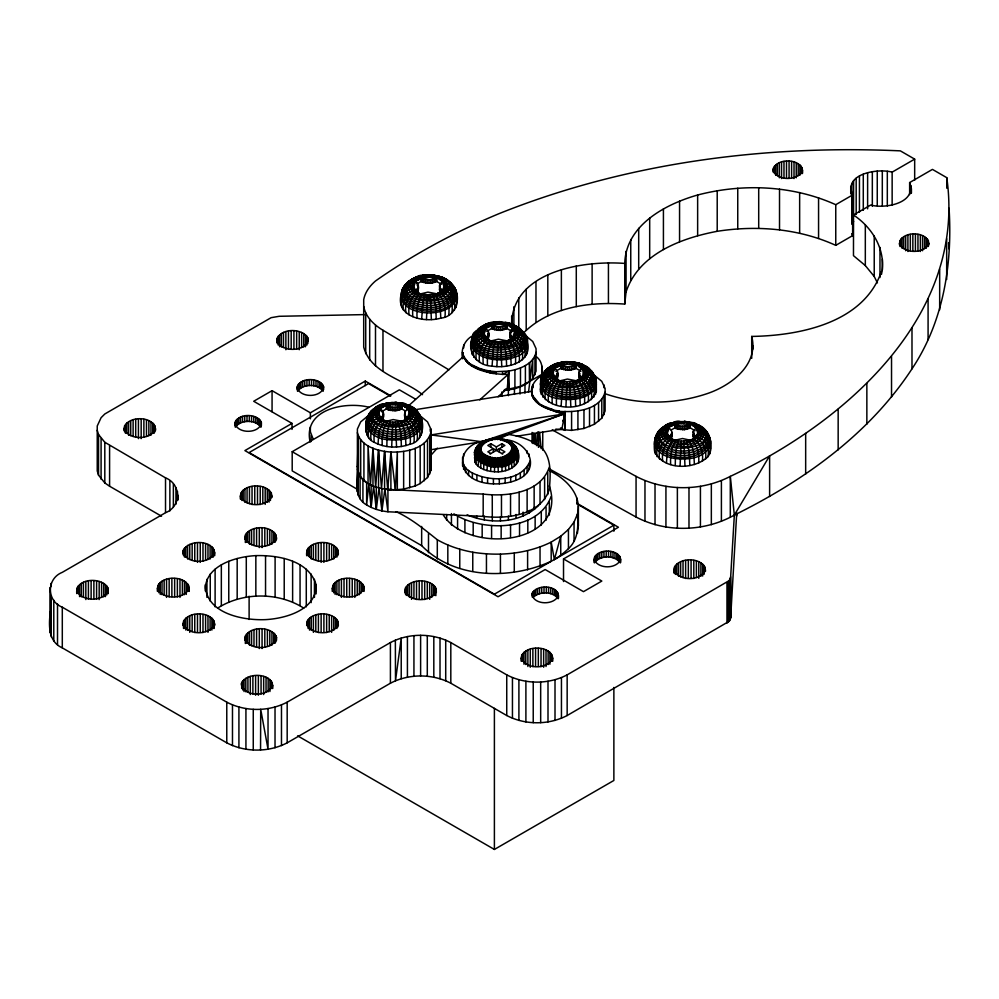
<?xml version="1.0" encoding="UTF-8"?>
<svg xmlns="http://www.w3.org/2000/svg" width="999" height="999" viewBox="0 0 999 999"><rect width="100%" height="100%" fill="white"/><g stroke="black" fill="none" stroke-linecap="round" stroke-linejoin="round"><path stroke-width="1.5" d="M736.7 513.374L730.656 617.632L729.295 621.203L567.157 715.521C548.663 725.187 525.237 725.187 506.743 715.521L450.811 683.229C432.342 673.551 408.878 673.551 390.409 683.229L287.175 742.831C268.694 752.497 245.255 752.497 226.773 742.831L62.3 647.876C47.827 641.458 48.689 624.45 50.437 611.313M97.24 430.282L98.539 434.515L104.808 442.27L165.522 477.859C181.406 484.09 181.418 506.505 165.522 512.737L62.3 572.34C46.441 578.583 46.441 600.961 62.3 607.205L226.773 702.172C245.267 711.837 268.694 711.837 287.175 702.172L390.409 642.569C408.891 632.891 432.342 632.891 450.811 642.569L506.743 674.862C525.237 684.527 548.663 684.527 567.157 674.862L729.295 580.544L730.656 576.972L734.34 515.084L730.294 476.373C844.192 423.027 966.645 316.833 946.765 177.66L932.442 169.393L909.639 182.567L909.639 194.605M76.761 593.581C74.888 577.572 103.372 576.261 108.242 588.973C105.981 602.222 81.443 602.347 76.761 590.571M214.698 555.656C216.446 539.647 187.924 538.386 183.042 551.136C185.315 564.447 209.977 564.572 214.698 552.734M205.257 584.827C205.757 613.436 242.682 620.604 265.547 619.63C285.826 618.506 316.608 609.84 316.134 584.827C308.866 560.289 278.034 555.057 255.844 555.619C235.439 556.718 204.395 565.596 205.257 590.846M234.927 422.714C236.626 434.165 259.69 434.165 261.388 422.714C257.417 412.362 234.59 412.987 234.927 425.611M244.867 637.3C246.89 650.998 274.5 650.998 276.523 637.3C271.803 625.062 245.067 625.611 244.867 640.322M276.81 339.136C278.833 352.759 306.281 352.759 308.304 339.136C303.609 326.96 276.998 327.51 276.81 342.158M297.14 386.8C298.838 398.251 321.915 398.251 323.601 386.8C319.643 376.448 296.803 377.06 297.14 389.697M332.292 591.433C330.444 575.362 359.066 574.05 363.948 586.825C361.675 600.137 337.013 600.262 332.292 588.423M404.745 413.986L405.731 419.592C403.746 416.458 403.971 411.213 407.492 409.203L407.929 409.715C426.448 406.718 427.759 441.171 410.202 444.143C398.688 448.426 385.214 448.139 374.263 442.32C364.31 438.149 366.308 427.385 366.92 418.943C369.031 414.498 374.213 412.412 378.921 412.662L380.731 409.203C384.253 411.213 384.478 416.458 382.492 419.592L383.479 413.986M380.294 409.715L378.271 409.328L386.351 405.469L392.782 404.657L400.562 405.457L401.498 404.445C425.337 411.775 400.274 429.533 386.725 422.727C362.887 415.409 387.949 397.639 401.498 404.445L407.917 408.966L409.303 412.662C416.433 411.875 423.476 417.857 422.065 425.299C417.532 439.198 399.338 441.121 386.85 439.548C375.549 438.898 360.939 428.833 367.757 416.233C369.73 413.761 371.029 410.214 374.488 409.553C376.136 408.441 382.317 410.864 379.795 407.804C367.832 406.356 364.672 423.564 366.158 432.28M417.307 288.661L415.547 290.209L413.736 286.75L415.547 281.755C419.068 283.753 419.28 289.011 417.307 292.145L418.294 285.427M418.294 290.022L417.969 287.824M451.398 284.128L447.04 279.832L441.995 277.21L436.238 278.259L430.257 277.21L422.477 278.009L420.017 276.099C410.664 277.934 402.01 285.177 400.974 295.03C395.879 317.32 424.937 322.952 440.784 318.107C458.429 316.745 463.099 291.471 449.575 282.417C445.129 279.708 436.738 282.792 440.547 288.661L440.547 292.145L439.548 290.022L439.885 287.824M440.547 288.661L442.307 290.209L444.118 286.75L442.307 281.755M441.995 277.21C448.776 279.545 454.183 285.04 456.256 291.833C461.488 321.928 388.998 319.106 403.171 287.712M502.947 440.484C524.225 447.015 501.86 462.874 489.772 456.805C468.506 450.262 490.859 434.415 502.947 440.484L503.883 439.66C528.259 440.035 543.169 470.029 515.809 480.382C498.426 487.075 465.297 485.826 462.574 462.637M484.777 441.233C467.657 441.171 452.06 463.086 472.377 472.952C490.234 482.092 521.466 482.155 530.144 460.814M487.712 335.726L485.951 337.275L484.14 333.816L485.951 328.833C489.485 330.831 489.697 336.089 487.712 339.223L488.698 333.604M522.552 331.119L525.836 336.176L527.285 342.108C530.619 331.643 507.042 321.004 510.951 335.726L510.951 339.223L509.965 335.989M512.999 339.772L512.712 337.275L514.522 332.28L512.712 328.833M511.888 447.864L515.084 448.401L517.894 450.999C515.134 469.63 477.597 469.63 474.837 450.999L477.647 448.401L480.831 447.864M596.341 388.948C592.757 413.124 544.005 413.124 540.422 388.948M579.008 373.464L579.994 379.083C578.021 375.949 578.234 370.691 581.768 368.693L583.116 370.641C590.372 368.868 596.191 375.075 596.341 381.968C595.479 398.126 573.826 400.861 561.113 399.026C530.207 396.728 537.949 364.16 562.924 362.312L564.435 364.41L569.717 364.148L575.699 365.197L581.443 364.148L586.5 366.77L581.443 364.148M670.741 435.277L669.155 436.625L667.344 433.166L669.155 428.171C672.739 430.207 672.926 435.689 670.741 438.761L670.741 435.277L671.94 432.405M695.104 439.523L693.493 437.525L693.493 434.24M693.156 431.843L695.104 436.039L698.363 436.825C706.193 439.872 709.527 448.776 707.966 456.68C694.255 470.129 663.011 470.504 654.57 451.248C653.733 443.743 654.382 435.664 659.815 430.02C661.475 426.623 670.429 430.294 668.219 426.773C659.203 425.212 654.195 436.7 654.57 444.268C659.115 458.166 677.31 460.089 689.797 458.516C700.324 457.654 714.647 449.125 709.452 436.875C707.729 431.406 702.509 426.373 696.353 428.683L695.903 428.171L693.493 430.756L693.156 436.438M696.353 436.113L698.363 436.825L695.903 436.625L697.714 433.166L696.328 427.934L689.909 423.414C676.36 416.608 651.298 434.378 675.149 441.695C688.698 448.501 713.761 430.744 689.909 423.414L688.973 424.425L681.206 423.626L674.762 424.438L666.695 428.296L668.706 428.683M511.663 322.14C514.248 270.517 584.452 260.377 624.75 263.424C625.811 225.262 665.284 204.208 697.639 195.005C743.031 183.179 792.744 185.29 835.763 204.695L852.634 194.942C843.106 173.576 878.171 168.157 892.144 172.14L914.672 159.128L914.672 180.22M260.552 749.962L260.702 709.302L268.032 749.213L268.032 708.553M357.392 432.717C361.151 446.865 378.072 451.136 390.896 452.072L395.379 489.797L403.646 489.085L415.259 485.964L420.179 483.578L427.522 477.522L430.831 470.392L430.831 429.008L427.522 421.878L420.179 415.821M390.896 452.072L390.896 489.735C377.272 489.011 356.318 482.929 357.642 465.996C358.529 478.871 352.347 497.177 366.633 504.92C373.039 508.928 380.469 510.926 387.937 511.763L483.179 516.396C506.693 519.218 540.871 515.484 549.338 489.323C550.724 472.602 552.435 450.999 534.14 442.732C526.248 438.336 517.494 435.776 508.578 434.453L480.781 441.87L430.919 449.725L430.831 432.717C426.011 448.976 405.594 452.447 390.896 452.072L387.712 489.485L394.106 489.735M531.93 392.595C530.407 385.127 536.226 378.746 542.32 375.312M357.392 466.683L358.142 439.135M368.044 415.821L360.701 421.878L357.392 429.008L357.43 491.895L358.166 477.684M395.379 489.797L397.327 452.072L397.327 489.735M310.14 442.095C302.722 408.966 345.254 401.286 368.768 407.192M536.051 352.347C533.204 364.335 519.73 369.155 508.878 371.041L507.267 388.486L498.064 396.753M549.338 466.995C540.871 493.169 506.693 496.903 483.179 494.08L387.712 489.485L384.578 451.423L381.506 488.536L378.534 450.149L375.686 486.963L372.964 448.301L370.417 484.84L368.044 445.916L368.044 483.578M549.512 469.006L636.063 517.032C666.308 532.942 704.657 531.805 734.34 515.084C803.571 480.881 869.18 434.265 911.987 368.831C943.543 321.591 952.609 264.036 949.05 208.242M536.451 445.629L537.524 432.08M881.468 274.413C886.45 250.712 872.876 227.909 853.471 214.985L870.691 205.045C885.176 209.041 916.982 203.084 909.639 182.567M492.107 326.311L492.432 323.888M401.823 292.245L402.422 289.111L405.706 284.041L409.827 281.98L415.547 281.755L413.286 281.905C407.317 297.727 436.85 300.262 444.555 290.322C450.537 274.488 421.004 271.965 413.286 281.905L415.109 282.255M485.514 329.333L483.691 328.971C491.408 319.031 520.941 321.566 514.972 337.387C507.255 347.327 477.722 344.805 483.691 328.971C491.471 327.61 471.403 328.858 472.839 336.176C465.871 350.761 476.473 365.746 492.07 366.133C508.116 368.806 533.541 362.3 527.135 340.472C526.348 334.091 520.616 329.258 514.06 330.769M541.271 379.183C542.469 371.328 543.581 362.162 536.301 356.643M471.378 342.108L473.576 334.777L478.908 329.782M540.422 384.79C540.571 378.284 547.152 373.901 553.196 373.688L555.007 377.135L557.754 373.464M366.158 425.299L366.92 418.943M480.831 449.425C462.337 454.945 489.647 470.404 498.276 466.533C507.542 469.692 527.684 453.334 511.888 449.425M475.112 450.586L477.784 445.517L482.23 444.842M654.57 441.446L655.606 436.875L658.89 432.629M474.837 450.999L474.45 452.772L475.487 448.863L477.784 445.517M528.496 392.257L532.742 359.478L532.742 378.309C525.586 386.513 514.273 389.548 503.808 390.397M532.442 387.949L532.779 384.852L532.779 387.749M523.414 333.079C549.438 306.993 589.472 301.611 624.75 304.083L626.061 291.995L626.061 251.336M357.43 469.58L360.102 476.548L366.633 482.604L366.633 504.92L368.781 483.891L371.128 507.392L373.626 486.138L376.273 509.39L379.046 487.874L381.93 510.864L384.902 489.06L387.712 489.485M390.147 396.029L368.594 383.579L249.113 452.559L494.393 594.18L551.186 561.288C557.604 558.054 563.249 553.583 568.443 548.663C578.196 539.685 578.421 526.535 577.397 514.248C582.38 494.73 565.621 478.334 549.4 470.754M577.397 533.429L578.384 525.374L578.384 506.193M532.28 388.711L532.779 384.852M419.543 437.712C421.116 429.807 417.782 420.904 409.952 417.857L407.917 417.919L401.873 421.416L392.782 422.202L391.67 447.003M495.005 457.617L494.443 471.753C505.894 472.964 522.664 466.383 518.181 451.86C517.981 448.414 514.96 445.492 511.426 446.316M705.519 459.128C706.817 451.236 704.12 442.395 696.84 438.349L696.328 436.888L690.297 440.384L681.206 441.171L680.082 465.971M454.358 310.264C455.994 302.285 452.485 293.294 444.555 290.322L442.732 290.472L436.688 293.956L427.597 294.755L426.473 319.555M524.762 357.33C526.398 349.35 522.902 340.372 514.972 337.387L513.136 337.55L507.092 341.034L498.002 341.82L496.89 366.633M593.818 397.202C595.454 389.223 591.945 380.232 584.015 377.26L582.18 377.41L576.148 380.894L567.057 381.693L565.933 406.493M671.803 436.875L671.803 434.89M422.065 422.477C421.016 413.199 411.8 402.36 401.873 405.469C397.265 407.879 391.483 407.929 386.8 405.706L386.351 408.953L381.518 411.738M447.04 279.832L445.03 278.684L441.121 279.071L441.62 280.869L447.589 280.432C468.331 307.867 389.51 307.867 410.264 280.432L414.797 280.394L415.122 281.506L422.477 278.009L421.615 278.259L421.166 281.506L417.545 283.591M515.809 326.723L518.194 327.884L512.4 324.275L506.643 325.324L500.661 324.288L495.392 324.55L492.02 325.324L491.57 328.571L486.738 331.356M564.435 364.41L561.063 365.197L560.626 368.431L555.794 371.228M707.966 456.68C716.033 445.392 707.404 422.677 692.557 424.3C686.95 425.424 680.794 427.872 675.212 424.675L674.762 427.922L671.141 430.007M516.321 436.276L561.9 429.095L565.172 411.551C579.87 411.925 600.287 408.454 605.107 392.207M881.468 271.403C863.673 322.914 799.937 335.664 751.71 336.426C759.053 364.672 730.881 385.639 707.317 393.581C674.325 404.682 637.437 405.157 604.532 393.519M494.517 439.098L498.201 439.098M531.668 388.499C529.632 405.469 552.022 412.05 565.172 411.551L563.973 413.961L481.718 441.72L430.956 434.915L430.831 429.008L430.831 470.392M430.257 277.21L430.906 274.875L439.747 276.885L434.378 275.374L432.867 277.472M500.661 324.288C504.483 319.068 490.709 323.476 501.323 321.953M569.717 364.148L570.367 361.813L574.275 362.212L578.658 363.261L583.678 366.021M395.442 404.657L396.153 402.372L389.061 403.047M497.727 439.672L498.076 438.536M683.853 423.626L684.415 421.341L689.01 422.165M490.771 440.035C490.671 438.086 495.292 437.462 495.005 439.672M476.473 332.642C477.097 326.623 496.94 317.645 498.002 324.288M545.529 372.502L548.463 367.932M480.881 444.031L482.43 441.82L485.339 442.282M613.873 531.243L613.873 525.199L554.37 559.552L560.751 536.226L568.443 529.482L574.05 522.09L577.397 514.248M409.016 280.994L404.757 285.19L403.633 287.999L405.257 286.376M483.591 443.481L480.219 443.344L476.511 447.627L479.57 443.731L482.43 441.82M155.544 430.344C155.769 414.822 123.826 414.822 124.051 430.344M155.544 428.921C150.637 440.359 128.946 440.359 124.051 428.921M189.086 591.433C191.533 573.751 154.982 573.751 157.43 591.433M189.086 588.423C184.166 599.924 162.362 599.924 157.43 588.423M214.698 625.536C214.91 609.952 182.829 609.952 183.042 625.536M271.878 497.514C272.065 481.381 237.962 482.142 240.384 499.1M214.698 624.125C209.778 635.614 187.962 635.614 183.042 624.125M276.523 539.36C276.735 523.776 244.655 523.776 244.867 539.36M271.878 496.091C266.983 507.529 245.292 507.529 240.384 496.091M276.523 537.949C271.603 549.45 249.787 549.45 244.867 537.949M272.727 688.536C274.588 672.539 246.104 671.228 241.234 683.94C243.494 697.177 268.032 697.302 272.727 685.526M338.349 554.145C338.511 537.986 304.395 538.698 306.693 555.656M368.668 414.722C363.948 440.646 424.275 440.646 419.555 414.722M338.349 625.536C338.549 609.952 306.481 609.952 306.693 625.536M338.349 552.734C333.429 564.223 311.613 564.223 306.693 552.734M338.349 624.125C333.429 635.614 311.613 635.614 306.693 624.125M404.745 416.371L405.07 415.284M405.731 416.108L407.492 417.657L409.303 412.662M409.303 414.198C414.198 414.473 419.205 417.095 421.291 421.69C412.837 441.433 375.387 441.433 366.92 421.69C369.018 417.095 374.026 414.473 378.921 414.198L380.731 417.657L382.492 416.108M473.264 335.439C464.51 339.697 460.639 349.4 462.612 358.778M472.839 336.176C465.209 358.941 500.462 364.023 515.434 356.78C530.619 353.334 530.432 334.19 514.522 333.816M471.378 349.076L472.227 346.291M436.351 592.482C436.588 576.947 404.645 576.947 404.87 592.482M475.949 448.101C473.164 469.08 519.555 469.08 516.783 448.101M474.45 458.004L475.112 455.819M436.351 591.058C431.456 602.484 409.765 602.484 404.87 591.058M527.135 343.281C518.481 363.474 480.182 363.474 471.54 343.281C472.739 337.575 478.608 334.078 484.14 333.816M532.742 378.309L536.051 371.178L536.051 348.639L532.742 341.496L525.399 335.439M531.668 392.207L532.779 395.866L532.08 396.253L531.943 391.296L413.598 409.94M518.181 454.07C511.388 469.917 481.331 469.917 474.55 454.07M556.768 375.599L556.768 379.083C558.741 375.949 558.528 370.691 555.007 368.693L553.658 370.641L548.039 370.904L543.643 373.401C540.272 398.826 596.49 398.826 593.119 373.401M553.196 373.688L553.658 370.641M579.008 375.849L579.994 373.726M579.994 375.599L581.768 377.135L583.116 375.199L583.116 370.641M453.896 513.836C481.131 531.63 537.737 532.255 550.998 496.74M443.394 515.084C467.17 553.833 568.806 546.091 549.338 485.789M558.404 598.538C560.526 584.715 536.113 583.341 531.93 594.193C533.828 605.319 554.457 605.431 558.404 595.529M552.697 661.238C555.144 643.631 518.756 643.631 521.203 661.238M555.819 429.108L571.59 430.382L583.965 428.471L594.442 424.238L601.785 418.181L605.107 411.039L605.107 388.499L601.785 381.356L594.442 375.312M552.697 658.216C547.802 669.655 526.098 669.655 521.203 658.216M620.616 562.612C623.289 547.202 591.47 547.202 594.143 562.612M657.08 433.691L655.344 437.912C658.828 461.426 706.231 461.426 709.715 437.912C707.604 433.466 702.422 431.381 697.714 431.63M620.616 559.615C616.495 569.218 598.264 569.218 594.143 559.615M773.101 171.978C772.652 156.643 805.032 157.392 802.472 173.476M705.456 571.453C705.644 555.319 671.54 556.068 673.963 573.039M802.472 170.442C798.089 181.418 775.212 181.306 773.101 168.956M705.456 570.029C700.561 581.455 678.87 581.455 673.963 570.029M928.82 244.917C929.332 230.17 898.938 230.17 899.462 244.917M928.82 243.394C924.25 254.058 904.02 254.058 899.462 243.394M366.92 421.69L366.346 423.476C374.987 443.643 413.236 443.643 421.878 423.476L421.291 421.69M371.391 411.051L367.195 417.907M657.267 434.24L659.815 430.02M391.933 402.747L396.153 402.372M663.236 428.146L663.898 426.873C675.898 419.905 689.16 419.83 701.161 426.873L694.954 423.564M405.494 411.039L401.873 408.953L395.829 410.726L389.123 410.114L386.351 408.953L386.725 404.445C380.282 401.76 373.326 408.978 369.38 413.661M695.129 430.706L690.297 427.922L684.253 429.695L676.073 428.559L674.762 427.922L675.149 423.414C668.706 420.729 661.738 427.947 657.792 432.629M626.061 291.995C638.548 253.921 681.206 238.137 717.207 231.306C756.967 225.075 798.888 228.546 835.763 245.354L852.634 235.614L852.634 194.942M392.782 422.202L390.159 421.94L388.511 426.91L387.05 435.539L386.85 446.516M492.332 457.342L490.896 463.049L490.671 471.378L494.443 471.753M681.206 441.171L678.583 440.909L676.922 445.879L675.461 454.508L675.262 465.484M427.597 294.755L424.975 294.48L423.027 300.687L421.665 319.068M498.002 341.82L495.392 341.558L493.431 347.752L492.07 366.133M567.057 381.693L564.435 381.418L562.487 387.624L561.113 406.006M404.058 286.513L407.942 281.818L415.859 277.21M441.521 284.29L436.688 281.506L430.644 283.279L422.477 282.143L421.166 281.506L421.628 277.085L420.067 278.659L412.812 278.684L407.08 282.867M511.925 331.356L507.092 328.571L500.287 330.407L493.031 329.283L491.57 328.571L492.045 324.151C487.649 321.116 482.092 326.91 478.346 328.883M580.981 371.228L576.148 368.431L569.343 370.267L562.087 369.143L560.626 368.431L561.088 364.023C574.462 357.305 599.213 374.837 575.674 382.068C562.3 388.786 537.549 371.253 561.088 364.023L561.938 364.935L554.582 368.444L546.353 370.055C533.803 396.828 602.959 396.828 590.409 370.055L585.789 368.743L582.205 369.193L575.674 364.023L578.009 362.999L582.33 364.485M503.284 324.55L505.232 322.352L513.274 324.625M572.327 364.41L574.275 362.212L579.208 363.823M398.064 404.932C399.775 400.237 406.705 404.096 409.228 406.206M500.399 439.947L501.673 439.085L497.914 438.736M686.475 423.901L688.611 421.753M562.824 420.966L564.21 418.419L563.973 413.961L552.809 410.801L552.809 409.64L540.147 404.707L532.779 395.866L532.779 397.664M734.34 515.084L769.617 455.844L769.617 496.515M260.989 421.403L260.989 427.197C255.407 419.418 240.909 419.418 235.327 427.197L235.327 421.403M323.201 391.271C317.62 383.504 303.122 383.504 297.54 391.271L297.54 385.489M406.893 283.117C394.355 309.89 463.499 309.89 450.961 283.117M476.123 331.119C463.861 357.967 529.495 359.99 524.075 333.541M472.377 337.712L474.038 335.065M477.297 330.182C463.524 362.362 548.988 351.411 515.447 325.749L510.114 326.823L506.63 324.151L508.241 323.164L510.164 323.963M478.496 445.054C469.405 466.895 523.326 466.895 514.223 445.054L510.489 444.842M545.167 370.979L541.883 376.049L540.584 380.344L540.422 391.77M543.094 374.937L541.433 377.572L543.643 373.401M655.419 438.673L657.092 436.014M594.555 562.749C600.137 554.982 614.635 554.982 620.217 562.749M430.906 274.875L423.027 275.274L410.814 279.832M495.392 324.55L493.881 322.44L492.707 323.077L495.629 322.777M561.75 362.949L562.924 362.312M487.425 440.197L491.496 438.861L492.332 439.947M671.39 423.851C673.189 421.79 681.368 418.968 681.206 423.626M413.636 279.083C415.859 276.636 423.264 272.727 424.975 277.472M484.04 326.149L486.263 324.275L490.472 325.724L492.045 324.151L492.894 325.075L485.526 328.584L485.202 327.472L480.669 327.51C459.927 354.932 538.748 354.932 517.994 327.51L512.037 327.947L511.538 326.136M553.084 366.021L555.319 364.148M853.596 221.453L851.772 224.163L851.772 183.504M390.159 421.94L387.662 421.416C382.642 428.309 381.78 437.275 382.255 445.554M489.772 456.805L487.425 462.325L487.062 470.616L490.671 471.378M678.583 440.909L676.086 440.372C671.053 447.277 670.192 456.243 670.666 464.523M424.975 294.48L422.477 293.956C417.457 300.861 416.583 309.827 417.07 318.107M495.392 341.558L492.894 341.034C487.862 347.927 487 356.893 487.475 365.172M564.435 381.418L561.938 380.894C556.918 387.787 556.043 396.765 556.518 405.032M413.948 442.32C414.96 434.478 412.962 425.761 406.468 420.729L402.972 420.766L401.498 422.727L405.244 432.442L405.969 445.554M702.372 461.288C703.383 453.446 701.385 444.73 694.879 439.697L691.395 439.735L689.909 441.695L693.668 451.411L694.392 464.523M485.202 327.472L488.548 326.823L483.229 325.749L477.485 329.932M547.964 369.655L543.518 373.451C546.615 367.145 553.059 364.51 559.515 365.597L561.088 364.023C556.131 360.901 550.474 367.17 546.54 369.805M378.996 406.206L381.693 404.595L385.252 406.106L386.725 404.445L387.662 405.457L386.351 405.469M484.24 441.258L485.589 440.459L487.425 441.271M667.419 425.174L669.055 423.738L676.922 421.728L678.583 423.901M401.423 421.153L393.156 419.568L384.091 421.853L378.996 431.118L378.022 444.143M689.847 440.122L682.529 438.511L672.502 440.821L667.419 450.087L666.433 463.111M436.238 293.706L427.972 292.12L419.031 294.268C413.474 300.237 412.088 308.816 412.824 316.695M506.643 340.771L498.376 339.185L489.435 341.346C483.878 347.315 482.492 355.894 483.241 363.761M575.699 380.644L567.42 379.058L558.491 381.206C552.922 387.175 551.548 395.754 552.285 403.621M448.763 314.872C449.812 306.968 447.727 298.164 441.121 293.157L437.787 293.319L436.213 295.142L440.197 305.644L440.784 318.107M519.18 361.95C520.217 354.033 518.131 345.229 511.538 340.222L508.191 340.397L506.63 342.207L510.601 352.722L511.188 365.172M588.224 401.81C589.273 393.906 587.187 385.102 580.581 380.095L577.247 380.257L575.674 382.068L579.657 392.582L580.244 405.032M663.898 426.873L667.22 424.962L673.663 425.075L675.149 423.414L676.086 424.425L674.762 424.438M430.307 455.944L437.312 448.139M435.364 278.009L437.824 276.099L443.618 278.184M505.781 325.075L506.63 324.151L507.092 328.571L507.092 325.1M574.825 364.935L575.674 364.023L576.148 368.431L576.148 364.96M372.527 409.94L376.386 406.93L381.693 404.595M418.094 276.885L420.017 276.099M488.511 323.963L493.881 322.44M550.274 366.77L558.753 362.999M479.42 328.072L474.475 333.591L478.983 331.044L484.602 330.769M476.773 446.815L480.219 443.344M480.969 443.119C463.848 465.759 528.883 465.759 511.763 443.119L509.128 443.481M467.12 514.835C489.835 524.512 520.454 523.713 538.636 505.357M663.286 427.072C641.171 457.867 729.769 452.909 699.138 425.262M557.991 598.663C552.584 591.121 539.572 591.208 533.129 597.414L533.129 591.62M487.425 456.019L484.602 460.202L483.741 464.273L483.741 469.505L487.062 470.616M408.154 406.143L463.236 356.705L462.612 352.347L462.749 358.291M479.745 399.887L508.179 374.375L508.878 389.872L507.267 388.486L504.907 389.51M387.662 421.416L386.8 421.153L386.725 422.727L386.351 421.416L383.329 419.655C375.724 424.288 373.102 433.903 374.263 442.32M676.086 440.372L675.212 440.122L675.149 441.695L674.762 440.384L671.753 438.623C664.148 443.256 661.513 452.872 662.687 461.288M422.477 293.956L421.615 293.706L421.628 295.142L418.144 292.207C410.539 296.828 407.892 306.456 409.078 314.872M492.894 341.034L492.02 340.771L492.045 342.207L488.548 339.273C480.956 343.906 478.309 353.521 479.495 361.95M561.938 380.894L561.063 380.644L561.088 382.068L557.604 379.145C549.999 383.766 547.352 393.394 548.538 401.81M505.307 441.271C508.416 438.961 512.862 443.231 514.298 445.716M406.456 284.128L408.504 282.717M377.51 406.293C356.019 421.578 391.183 434.515 404.033 428.171C420.104 427.934 422.302 402.222 404.895 407.205L404.133 405.332M217.595 608.141C242.882 591.982 278.509 591.982 303.783 608.141M479.045 444.255L483.079 441.67M478.658 444.93L483.004 442.332M660.951 428.908L665.921 425.262M485.339 455.007L482.43 457.917L480.881 461.913L480.806 468.081L483.741 469.505M415.547 290.209L413.286 290.322C405.357 293.294 401.86 302.285 403.496 310.264M485.951 337.275L483.691 337.387C475.774 340.372 472.265 349.35 473.901 357.33M380.731 417.657L378.271 417.857C370.442 420.904 367.108 429.807 368.681 437.712M555.007 377.135L552.747 377.26C544.817 380.232 541.321 389.223 542.944 397.202M669.155 436.625L666.695 436.825C658.865 439.872 655.531 448.776 657.092 456.68M407.492 409.203L409.952 409.328L406.818 408.316L406.468 406.456M581.768 368.693L584.015 368.831L581.081 367.807L580.581 366.009C585.027 364.123 590.347 368.082 591.246 372.502M695.903 428.171L698.363 428.296L695.229 427.285L694.879 425.424L697.839 424.962C714.385 434.765 692.744 449.9 680.644 446.253C666.545 448.089 650.886 430.419 670.104 423.564L673.663 425.075M390.871 395.854L365.284 381.081L310.377 412.787L272.065 390.671L253.696 401.273L292.008 423.389L292.008 429.408M292.008 423.389L244.892 450.586L498.051 596.753L545.167 569.542L583.478 591.658L601.835 581.056L563.523 558.941L563.523 581.53M560.751 555.407L560.751 536.226L551.186 542.107L551.186 561.288C510.464 579.944 454.433 579.258 421.653 545.629L292.195 470.879L292.195 451.698L399.363 389.822L415.447 399.113M541.508 374.575L529.67 381.406L529.532 362.699L529.532 381.531L520.029 386.513L504.582 390.035M490.034 454.046L504.895 445.467L501.873 443.718L496.366 446.903L490.846 443.718L487.824 445.467L502.684 454.046M501.873 453.571L504.895 451.823L499.375 448.651L499.375 452.135M563.523 558.941L618.431 527.247L576.698 503.146M297.627 735.851L494.393 849.45L613.873 780.469L613.873 687.449M462.612 352.347C464.185 366.533 481.118 370.979 492.932 373.439L496.116 371.69L508.878 371.041L508.878 389.872M508.878 371.041L502.547 374.4L492.932 373.439M381.755 420.729L381.406 418.556C373.164 422.077 369.593 431.68 371.128 440.159M670.179 439.697L669.829 437.525C661.588 441.046 658.016 450.649 659.54 459.128M416.72 293.157L416.221 291.109C407.979 294.63 404.383 304.233 405.944 312.712M487.137 340.222L486.638 338.174C478.396 341.695 474.787 351.298 476.348 359.777M556.181 380.095L555.681 378.047C547.44 381.556 543.843 391.171 545.392 399.65M483.591 453.808L480.219 456.393L478.421 460.214L478.346 466.396L480.806 468.081M441.121 279.071L439.71 279.757L436.213 277.085L436.688 281.506L436.688 278.022M580.581 366.009L579.17 366.695L578.284 364.885M410.065 280.806L412.437 279.658M481.218 326.91L490.434 323.164M487.25 324.225C464.523 334.203 491.033 351.086 504.782 345.941C524.512 345.317 524.512 323.064 504.782 322.44M375.487 407.904L377.834 406.768M481.868 442.145L485.064 440.547M481.418 442.632L485.589 440.459M486.163 440.547C453.309 464.635 539.423 464.635 506.555 440.547M671.266 423.751C651.835 431.481 671.353 447.527 684.24 444.318C697.027 445.979 711.226 429.97 693.793 423.751M552.21 429.845L636.063 476.373C664.909 491.446 701.46 491.446 730.294 476.373L730.294 517.032M507.392 442.282L510.851 442.145M694.879 425.424L693.306 426.173L692.557 424.3M435.377 278.659L436.238 278.259L435.377 282.143L435.377 278.659L428.921 279.87L421.166 278.022M498.563 439.073L508.578 434.453L563.973 413.961L430.956 434.915L430.831 432.717M505.631 325.799L506.643 325.324L505.631 329.283L505.631 325.799L498.376 326.91L491.57 325.1M574.675 365.659L575.699 365.197L574.675 369.143L574.675 365.659L567.42 366.783L560.626 364.96M396.029 511.65C411.613 518.693 424.15 529.345 437.3 539.747C448.264 546.041 460.377 549.912 472.764 552.235C499.113 556.431 527.047 553.995 551.186 542.107L554.37 559.552M486.725 372.115L489.797 371.041L496.116 371.69L496.116 373.901M482.23 452.447C477.01 453.721 475.349 459.74 476.423 464.473L478.346 466.396M503.883 439.66L508.116 440.821L508.753 441.87L503.421 439.985M698.176 426.373C697.19 423.389 692.469 421.241 689.909 423.414L688.985 428.559L688.985 425.075M380.994 404.895L388.511 402.759L390.159 404.932M560.264 363.374C534.053 371.428 561.613 390.959 576.498 383.479C604.27 374.051 572.09 355.307 557.554 363.823M484.602 440.821L488.424 439.51L489.772 440.484M485.302 440.909L488.848 439.66M668.156 424.288L676.922 421.728M581.081 367.807L585.639 367.083L589.36 368.743M406.818 408.316C411.925 405.644 416.146 409.815 418.843 413.661L421.029 417.907M695.229 427.285C700.349 424.612 704.557 428.783 707.267 432.629L710.489 441.446M555.781 411.8L558.841 410.914L558.841 412.712L565.172 411.551L565.172 430.382L560.514 427.959M379.383 415.709C370.229 416.77 364.772 426.348 367.008 435.064M481.306 450.974C475.886 451.585 473.851 457.654 475.112 462.4L476.423 464.473M667.807 434.677C658.641 435.739 653.196 445.317 655.419 454.033M434.378 275.374L439.198 276.323M414.198 288.261C405.057 289.323 399.563 298.901 401.823 307.617M484.602 335.327C475.462 336.388 469.967 345.966 472.227 354.682M553.658 375.199C544.505 376.248 539.01 385.839 541.271 394.543M418.656 276.323L423.476 275.374M558.104 363.261L562.487 362.212M487.699 439.785L491.758 439.048M488.586 439.96L490.896 439.473M487.587 440.197L482.03 441.358L486.538 440.734M414.797 280.394L418.144 279.757L416.72 279.071M584.49 365.622C614.198 392.445 528.271 397.24 549.725 367.37L557.604 366.695L556.181 366.009M480.906 370.304L483.753 369.78L489.797 371.041L489.797 372.839L496.116 371.69M379.795 407.804L383.329 407.205L378.796 405.994C349.488 433.928 438.736 433.928 409.428 405.994M668.219 426.773L671.753 426.173L670.179 425.424M487.137 326.136L490.472 325.724M667.344 433.166C661.862 433.429 656.093 436.838 654.77 442.445C663.398 462.612 701.66 462.612 710.289 442.445C708.978 436.838 703.196 433.429 697.714 433.166M413.736 286.75C408.204 287 402.335 290.509 401.123 296.216C408.054 317.045 457.08 316.783 456.256 291.833M451.91 312.712C453.259 304.757 450.437 295.816 443.057 291.82L439.71 292.207L441.121 293.157M522.315 359.777C523.663 351.823 520.841 342.894 513.461 338.898L510.114 339.273L511.538 340.222M591.371 399.65C592.719 391.695 589.897 382.754 582.517 378.758L579.17 379.145L580.581 380.095M422.639 275.487L427.085 275.012L427.597 277.21M493.044 322.565L497.502 322.078M562.087 362.425L566.545 361.938L567.057 364.148M392.782 404.657L392.22 402.372L383.516 404.058L388.511 402.759M392.395 402.772C365.759 403.509 372.465 428.171 395.816 425.349C418.818 425.487 418.818 402.647 395.816 402.772M491.058 439.085L494.817 438.736M677.447 422.077L687.612 422.077M381.755 406.456L385.252 406.106M443.656 283.704L449.275 283.978L453.671 286.463C457.03 311.888 400.824 311.888 404.183 286.463L408.579 283.978L414.198 283.704M408.841 411.151L413.074 411.126L418.319 413.424C421.615 438.299 366.608 438.299 369.905 413.424L375.149 411.126L379.383 411.151M697.252 430.119L701.485 430.094L706.743 432.392C710.027 457.267 655.032 457.267 658.316 432.392L663.573 430.094L667.807 430.119M417.095 440.159C418.394 432.267 415.696 423.426 408.429 419.38L404.895 419.655L406.468 420.729M696.84 438.349L693.306 438.623L694.879 439.697M475.636 368.057L478.196 367.919L483.753 369.78L483.753 371.266L489.797 371.041M549.949 409.727L558.841 410.914M667.344 431.63L660.951 432.717L656.281 436.301C657.904 459.54 711.925 458.816 707.979 433.691M364.585 314.598L279.158 316.296L271.104 317.682L104.808 413.986L101.086 417.707L97.24 425.986L97.24 470.941L98.539 475.174L104.808 482.942L109.59 486.226L161.538 516.221M413.736 285.214L406.231 286.838L402.36 290.347C405.769 313.336 452.085 313.336 455.494 290.347L451.623 286.838L444.118 285.214M484.14 332.28L478.346 333.129L472.764 337.425C476.173 360.402 522.489 360.402 525.899 337.425L520.317 333.129L514.522 332.28M553.196 372.152L547.402 373.002L541.82 377.285C545.217 400.274 591.545 400.274 594.942 377.285L589.373 373.002L583.578 372.152M508.179 374.375L502.547 374.4L502.547 371.69M431.044 275.062L427.085 275.012M680.344 421.715L684.715 421.715M494.58 438.723L498.151 438.723M510.951 335.726L512.712 337.275L514.972 337.387L513.149 336.775M478.196 367.919L471.091 365.434L465.921 359.478L464.697 359.403L463.723 355.994L467.407 362.512L478.196 367.919L478.196 369.23L483.753 369.78M481.306 446.316L476.56 447.452C473.876 467.794 518.856 467.794 516.158 447.452M430.756 275.012L435.214 275.487M501.173 322.078L505.969 323.077L503.034 322.777M570.217 361.938L574.675 362.425M684.415 421.341L693.119 423.027L690.384 422.452M396.004 402.372L404.707 404.058L399.712 402.759M498.002 438.536L501.461 438.873M444.118 286.75L451.623 289.123L456.256 294.593C448.101 315.035 405.519 314.81 401.598 291.833M583.578 373.688C589.61 373.901 596.191 378.284 596.341 384.79M552.809 409.64L547.24 408.566L547.24 407.792L544.692 407.33L536.463 401.935L534.977 399.35L533.741 399.088L532.779 395.866M554.557 369.193L552.747 368.831L555.007 368.693L554.245 367.332M573.838 362.312C597.002 363.836 590.634 387.999 570.217 386.176C556.393 389.61 535.452 372.39 556.306 364.098L559.515 365.597M501.223 438.861L504.695 439.56M500.961 439.048L505.294 440.197M504.145 439.96C491.221 433.504 466.096 450.012 489.298 457.467C500.024 462.999 525.237 450.037 505.944 440.821M443.656 288.261C452.797 289.323 458.291 298.901 456.031 307.617M514.06 335.327C523.201 336.388 528.696 345.966 526.436 354.682M583.116 375.199C592.257 376.248 597.752 385.839 595.491 394.543M669.829 437.525L666.695 436.825L668.706 436.113L671.753 438.623L672.502 440.821M381.406 418.556L378.271 417.857L380.294 417.157L383.329 419.655L384.091 421.853M697.252 434.677C706.418 435.739 711.862 445.317 709.64 454.033M408.841 415.709C417.994 416.77 423.451 426.348 421.216 435.064M511.426 450.974C516.845 451.585 518.881 457.654 517.607 462.4M416.221 291.109L413.286 290.322L415.109 289.698L418.144 292.207L419.031 294.268M486.638 338.174L483.691 337.387L485.514 336.775L488.548 339.273L489.435 341.346M555.681 378.047L552.747 377.26L554.557 376.635L557.604 379.145L558.491 381.206M688.973 424.425L689.847 424.675L690.297 427.922L690.297 424.438M400.562 405.457L401.423 405.706L401.873 408.953L401.873 405.469M511.763 443.119L515.521 446.103L518.281 452.772L517.894 450.999M438.549 276.061L442.869 277.547M511.451 324.388L514.622 326.149M691.683 422.465L696.902 424.288M407.23 404.895L402.41 403.796L401.498 404.445L400.562 409.59L400.562 406.106M504.308 439.51L508.116 440.821M442.744 289.698L444.555 290.322L442.307 290.209L443.057 291.82M582.205 376.635L584.015 377.26L581.768 377.135L582.517 378.758M510.489 452.447C515.721 453.721 517.37 459.74 516.296 464.473M407.929 417.157L409.952 417.857L407.492 417.657L408.429 419.38M441.62 280.869L444.555 281.905L442.744 282.255L438.823 277.947M512.037 327.947L514.972 328.971L513.149 329.333L509.228 325.025M515.447 325.749C520.816 327.897 523.976 332.754 526.286 337.712M578.009 362.999L578.658 363.261M447.589 280.432L453.783 286.513M441.009 277.16C461.85 285.452 440.921 302.672 427.085 299.238C413.374 301.024 398.139 283.828 416.845 277.16L420.067 278.659M512.4 324.275L517.445 326.91M507.142 440.459L511.638 443.269L509.715 442.332M406.531 404.595L411.838 406.93L415.696 409.94M410.389 406.768L412.737 407.904M509.128 453.808L513.673 458.254L514.385 466.396M914.672 159.128L900.349 150.861C764.36 144.705 626.073 162.775 499.263 213.561C455.769 231.643 414.061 253.883 375.499 280.981C369.792 285.889 365.097 292.158 363.698 299.688L363.698 347.053C370.779 373.601 403.858 379.17 422.54 394.68M490.846 453.571L487.837 451.823L493.344 448.638L493.344 452.135M577.484 504.183L613.873 525.199M292.195 451.698L358.279 489.847M363.698 306.393C365.659 317.045 374.026 324.912 382.967 330.244L448.913 369.855M514.223 445.054L517.607 450.586L514.935 445.517M512.712 337.275L513.461 338.898M507.392 455.007L511.313 459.89L511.913 468.081M702.147 427.547L704.108 428.908M587.237 367.744L590.222 369.805M588.811 369.655L593.244 373.451L595.342 377.572L596.341 381.968L596.341 391.77M519.18 328.559L521.178 329.932L522.19 332.642M519.755 329.782L523.401 332.792M445.03 278.684L450.774 282.867M510.302 441.82L513.673 444.255M509.652 441.67L514.06 444.93M519.243 328.072L521.178 329.932M590.409 370.055L593.244 373.451M877.422 282.904L874.225 276.473L865.321 265.572L853.471 255.657L853.596 180.794M566.545 361.938L570.367 361.813M577.247 380.257C583.666 386.064 585.264 395.367 584.477 403.621M508.191 340.397C514.622 346.191 516.221 355.494 515.434 363.761M437.787 293.319C444.218 299.126 445.804 308.429 445.017 316.695M691.395 439.735C697.814 445.542 699.4 454.845 698.626 463.111M402.972 420.766C409.403 426.573 410.989 435.876 410.202 444.143M505.307 456.019L508.491 461.263L508.978 469.505M588.299 367.932L592.544 372.127M512.512 443.344L515.946 446.815M705.244 430.02L707.267 432.629M416.833 411.051L418.843 413.661M502.947 456.805L505.294 462.325L505.656 470.616M708.516 436.9L709.64 438.673M591.595 370.979C612 400.799 547.09 407.43 540.584 383.141M556.768 373.726L557.754 375.849M524.762 336.663L526.436 339.323M487.712 333.866L488.698 335.989M310.14 431.243L313.236 439.248M594.143 374.65L595.342 377.572M454.682 287.712L455.881 290.634L454.22 287.999L454.358 289.598M851.672 233.754L852.634 235.614M572.327 381.418L575.287 393.494L575.649 406.006M503.284 341.558L506.231 353.634L506.593 366.133M432.867 294.48L435.826 306.568L436.188 319.068M686.475 440.909L689.347 452.322L689.797 465.484M500.399 457.342L501.835 463.049L502.06 471.378M398.064 421.94L400.936 433.354L401.373 446.516M709.64 445.641L710.489 448.426M456.031 292.245L456.88 295.03M456.031 299.225L456.88 302.01M475.112 462.4L474.55 451.86M422.065 429.458L421.216 426.673L421.291 418.943M430.082 464.248L430.831 466.683L430.469 449.138M383.154 415.284L383.479 416.371M561.063 365.197L562.087 369.143L562.087 365.659M492.02 325.324L493.031 329.283L493.031 325.799M675.212 424.675L676.073 428.559L676.073 425.075M421.615 278.259L422.477 282.143L422.477 278.659M386.8 405.706L387.662 409.59L387.662 406.106M577.922 522.702L578.384 525.374M569.717 381.693L570.829 406.493M500.661 341.82L501.773 366.633M430.257 294.755L431.368 319.555M683.853 441.171L684.977 465.971M497.727 457.617L498.276 471.753M395.442 422.202L396.553 447.003M384.902 489.06L387.937 511.763L387.937 489.435M430.132 429.17L430.407 431.718M539.597 432.242L541.171 448.738M564.21 418.419L565.172 430.382M948.588 242.782L949.05 248.901M512.237 325.524L511.688 316.071L511.688 322.09M430.082 452.097L430.831 466.683M534.09 433.291L534.615 443.943M538.424 432.13L538.511 447.265M395.354 640.134L395.504 680.719L401.223 638.036L401.223 678.696M946.765 177.66L946.765 188.199M946.677 238.811L946.677 279.47M939.672 269.143L939.672 309.815M928.371 240.447L928.371 246.466M928.083 299.013L928.083 339.672M927.497 239.048L927.497 246.578M926.21 237.774L926.21 248.314M924.562 236.638L924.562 248.676M922.589 235.677L922.589 250.737M920.366 234.94L920.366 251.511M917.956 234.428L917.956 250.999M915.421 234.178L915.421 250.737M912.849 234.178L912.849 250.737M911.987 328.172L911.987 368.831M911.425 188.561L911.425 193.069M910.976 185.514L910.976 193.044M910.326 234.428L910.326 250.999M907.904 234.94L907.904 251.511M905.681 235.677L905.681 250.737M903.72 236.638L903.72 248.676M902.072 237.774L902.072 248.314M900.786 239.048L900.786 246.578M899.899 240.447L899.899 246.466M892.144 172.14L892.144 205.27M891.533 356.406L891.533 397.065M887.312 171.304L887.312 205.944M882.404 259.365L882.404 269.905M882.304 170.929L882.304 205.569M879.982 247.39L879.982 277.51M877.259 171.041L877.259 205.682M874.225 235.814L874.225 276.473M872.327 171.641L872.327 206.281M867.619 172.69L867.619 208.841M866.857 383.491L866.857 424.163M865.321 224.912L865.321 265.572M863.286 174.188L863.286 210.327M859.44 176.061L859.44 212.213M856.18 178.284L856.18 214.435M850.736 186.351L850.736 193.881M838.161 409.228L838.161 449.887M835.763 204.695L835.763 245.354M818.568 197.752L818.568 238.424M805.669 433.404L805.669 474.075M802.022 167.495L802.022 173.526M801.136 166.109L801.136 173.639M799.862 164.823L799.862 175.362M799.65 192.532L799.65 233.192M798.201 163.686L798.201 175.737M796.24 162.737L796.24 177.797M794.018 161.988L794.018 178.559M791.595 161.488L791.595 178.047M789.073 161.226L789.073 177.797M786.5 161.226L786.5 177.797M783.978 161.488L783.978 178.047M781.555 161.988L781.555 178.559M779.52 189.136L779.52 229.795M779.332 162.737L779.332 177.797M777.372 163.686L777.372 175.737M775.711 164.823L775.711 175.362M774.437 166.109L774.437 173.639M773.551 167.495L773.551 172.015M758.703 187.675L758.703 228.334M753.096 345.866L753.096 348.888M751.71 336.426L751.723 358.329M737.749 188.187L737.749 228.846M736.7 513.011L736.7 516.021M730.656 576.972L730.656 617.632M730.506 578.196L730.506 618.856M730.044 579.395L730.044 620.054M729.295 580.544L729.295 621.203M728.259 581.618L728.259 622.277M726.972 582.592L726.972 623.251M721.403 480.681L721.403 521.353M717.207 190.647L717.207 231.306M711.338 484.04L711.338 524.7M704.982 566.87L704.982 571.391M704.033 565.372L704.033 574.413M702.659 563.998L702.659 576.048M700.886 562.774L700.886 576.336M700.424 486.326L700.424 526.997M698.776 561.763L698.776 578.321M697.639 195.005L697.639 235.664M696.39 560.963L696.39 577.534M695.104 436.039L695.104 438.361M694.143 435.077L694.143 438.561M693.806 560.414L693.806 578.496M693.493 430.756L693.493 437.525M691.083 560.139L691.083 578.209M688.985 487.5L688.985 528.159M688.336 560.139L688.336 578.209M687.512 425.599L687.512 429.083M685.926 425.974L685.926 429.458M685.626 560.414L685.626 578.496M684.253 426.211L684.253 429.695M683.029 560.963L683.029 577.534M682.529 426.286L682.529 429.77M680.819 426.211L680.819 429.695M680.644 561.763L680.644 576.823M679.557 201.124L679.557 241.795M679.133 425.974L679.133 429.458M678.533 562.774L678.533 576.336M677.547 425.599L677.547 429.083M677.372 487.5L677.372 528.159M676.773 563.998L676.773 574.537M675.386 565.372L675.386 574.413M674.45 566.87L674.45 572.889M671.403 434.353L671.403 437.849M669.842 436.126L669.842 438.449M665.933 486.326L665.933 526.997M663.423 208.866L663.423 249.538M655.019 484.04L655.019 524.7M649.687 218.019L649.687 258.679M644.967 480.681L644.967 521.353M638.698 228.334L638.698 268.993M636.063 476.373L636.063 517.032M630.756 239.535L630.756 280.195M624.75 263.424L624.75 304.083M620.217 556.955L620.217 561.301M619.417 555.706L619.417 561.488M618.269 554.545L618.269 560.339M616.77 553.521L616.77 559.315M614.997 552.659L614.997 558.453M612.999 551.997L612.999 557.779M610.814 551.535L610.814 557.33M608.541 551.311L608.541 557.092M608.428 262.675L608.428 303.346M606.218 551.311L606.218 557.092M603.983 384.852L603.983 387.749M603.983 395.866L603.983 414.697M603.945 551.535L603.945 557.33M601.785 399.35L601.785 418.181M601.773 551.997L601.773 557.779M599.762 552.659L599.762 558.453M598.576 402.56L598.576 421.391M597.989 553.521L597.989 559.315M596.503 554.545L596.503 560.339M595.716 378.771C592.207 402.41 544.555 402.41 541.046 378.771M595.342 555.706L595.342 561.488M594.555 556.955L594.555 561.301M594.442 405.407L594.442 424.238M592.12 263.524L592.12 304.183M589.522 407.792L589.522 426.623M583.965 409.64L583.965 428.471M580.956 376.548L580.956 378.871M579.345 371.278L579.345 378.047M577.922 410.914L577.922 429.745M576.985 498.164L576.985 504.07M576.286 265.934L576.286 306.606M574.05 522.09L574.05 541.271M573.026 366.208L573.026 369.692M571.59 411.551L571.59 430.382M571.228 366.583L571.228 370.08M569.343 366.783L569.343 370.267M568.443 529.482L568.443 548.663M567.42 366.783L567.42 370.267M567.157 674.862L567.157 715.521M565.546 366.583L565.546 370.08M563.748 366.208L563.748 369.692M561.45 677.622L561.45 718.293M561.376 269.842L561.376 310.514M557.991 592.882L557.991 597.227M557.417 371.278L557.417 378.047M557.205 591.62L557.205 597.414M556.043 590.471L556.043 596.253M555.806 376.548L555.806 378.871M555.007 679.782L555.007 720.441M554.557 589.447L554.557 595.229M552.784 588.586L552.784 594.368M552.21 655.069L552.21 661.088M551.273 653.571L551.273 661.101M550.774 587.912L550.774 593.706M549.9 652.197L549.9 664.248M549.338 502.172L549.338 515.084M548.601 587.462L548.601 593.244M548.126 650.973L548.126 664.535M548.001 681.243L548.001 721.915M547.814 275.137L547.814 315.809M547.752 472.24L547.752 494.555M546.328 587.225L546.328 593.019M546.066 507.367L546.066 520.267M546.016 649.949L546.016 666.52M544.617 477.235L544.617 499.562M544.005 587.225L544.005 593.019M543.631 649.163L543.631 667.232M542.744 432.117L542.744 450.187M542.432 370.467L542.432 376.498M542.32 405.407L542.32 406.044M542.17 366.333L542.17 373.863M541.733 587.462L541.733 593.244M541.283 512.137L541.283 525.049M541.046 648.613L541.046 666.683M540.671 681.992L540.671 722.652M540.034 481.855L540.034 504.17M540.034 546.977L540.034 566.158M539.547 587.912L539.547 593.706M538.598 432.28L538.598 447.34M538.186 402.56L538.186 403.334M538.324 648.339L538.324 666.408M537.549 588.586L537.549 594.368M535.976 281.668L535.976 322.34M535.776 589.447L535.776 595.229M535.576 648.339L535.576 666.408M535.377 433.566L535.377 444.118M535.139 516.371L535.139 529.27M534.94 355.994L534.94 374.825M534.977 399.35L534.977 400.512M534.565 506.805L534.565 509.428M534.29 590.471L534.29 596.253M534.14 485.939L534.14 508.266M533.166 433.079L533.166 443.631M533.229 681.992L533.229 722.652M532.867 648.613L532.867 666.683M532.33 592.882L532.33 597.227M532.055 432.43L532.055 442.969M530.269 649.163L530.269 667.232M529.345 510.402L529.345 513.024M529.12 454.033L529.12 456.655M529.12 464.173L529.12 469.405M527.822 519.917L527.822 532.817M527.884 649.949L527.884 666.52M527.609 550.674L527.609 569.855M527.122 489.385L527.122 511.7M527.097 450.836L527.097 453.446M527.097 467.382L527.097 472.614M526.66 338.898C523.164 362.55 475.499 362.55 472.003 338.898M526.198 289.26L526.198 329.92M525.899 681.243L525.899 721.915M525.774 650.973L525.774 664.535M525.399 365.534L525.399 384.365M524.975 384.128L524.975 393.156M524.138 470.342L524.138 475.574M524 652.197L524 664.248M523.114 512.112L523.114 516.033M522.627 653.571L522.627 661.101M521.69 655.069L521.69 661.088M520.479 367.919L520.479 386.75M520.342 472.952L520.342 478.184M520.029 386.513L520.029 394.043M519.542 522.677L519.542 535.576M519.168 492.07L519.168 514.398M518.906 679.782L518.906 720.441M518.768 297.677L518.768 327.797M516.071 514.46L516.071 518.381M515.809 475.149L515.809 480.382M514.91 369.78L514.91 388.611M514.448 388.374L514.448 394.405M514.273 553.096L514.273 572.277M513.886 306.705L513.886 324.775M512.45 677.622L512.45 718.293M511.9 329.42L511.9 331.743M511.9 336.688L511.9 339.011M510.951 330.369L510.951 332.704M510.689 476.848L510.689 482.08M510.539 493.931L510.539 516.246M510.551 524.562L510.551 537.474M510.289 331.406L510.289 333.741M510.289 334.69L510.289 338.174M509.965 332.505L509.965 337.088M508.391 389.647L508.391 395.679M508.429 516.071L508.429 519.992M506.743 674.862L506.743 715.521M505.144 478.022L505.144 483.254M503.971 326.348L503.971 329.832M502.172 326.723L502.172 330.207M502.035 391.808L502.035 396.316M501.873 443.718L501.873 447.202M501.473 494.892L501.473 517.22M501.148 525.524L501.148 538.424M500.287 326.91L500.287 330.407M500.424 516.883L500.424 520.804M500.424 554.183L500.424 573.364M499.313 478.608L499.313 483.841M498.376 326.91L498.376 330.407M496.491 326.723L496.491 330.207M496.366 446.903L496.366 450.387M494.692 326.348L494.692 329.832M494.393 708.366L494.393 849.45M493.406 478.608L493.406 483.841M492.257 494.942L492.295 520.804M491.583 525.524L491.583 538.424M490.846 443.718L490.846 447.202M488.374 331.406L488.374 338.174M487.587 478.022L487.587 483.254M486.763 336.688L486.763 339.011M486.451 553.896L486.451 573.076M484.29 516.071L484.29 519.992M483.179 494.08L483.179 516.396M482.167 524.562L482.167 537.474M482.03 476.848L482.03 482.08M476.91 475.149L476.91 480.382M476.648 515.771L476.648 518.381M473.189 522.677L473.189 535.576M472.764 552.235L472.764 571.416M472.377 472.952L472.377 478.184M469.143 362.699L469.143 364.011M468.581 470.342L468.581 475.574M465.921 359.478L465.921 360.976M465.621 467.382L465.621 472.614M464.91 519.917L464.91 532.817M463.723 344.98L463.723 347.877M463.611 454.033L463.611 456.655M463.611 464.173L463.611 469.405M462.574 457.405L462.574 466.046M459.765 549.263L459.765 568.443M457.579 516.371L457.579 529.27M451.436 513.573L451.436 525.049M450.811 642.569L450.811 683.229M447.827 545.067L447.827 564.248M446.653 514.535L446.653 520.267M445.716 640.059L445.716 680.719M441.496 289.623L441.496 291.945M440.01 638.036L440.01 678.696M439.885 284.34L439.885 291.109M439.548 285.427L439.548 290.022M437.3 539.747L437.3 558.928M435.876 587.899L435.876 595.629M434.94 586.401L434.94 595.441M433.903 279.183L433.903 282.667M433.816 636.55L433.816 677.222M433.554 585.027L433.554 595.566M432.317 279.558L432.317 283.042M431.793 583.803L431.793 597.365M430.644 279.795L430.644 283.279M429.72 436.376L429.72 474.038M429.682 582.792L429.682 599.35M428.921 279.87L428.921 283.354M428.496 533.478L428.496 552.659M427.522 439.86L427.522 477.522M427.21 279.795L427.21 283.279M427.297 581.992L427.297 598.563M427.297 635.651L427.297 676.311M425.537 279.558L425.537 283.042M424.7 581.443L424.7 599.525M424.3 443.069L424.3 480.744M423.938 279.183L423.938 282.667M421.99 581.168L421.99 599.238M421.653 526.448L421.653 545.629M420.616 635.352L420.616 676.011M420.179 445.916L420.179 483.578M419.23 581.168L419.23 599.238M417.969 287.625L417.969 291.109M417.307 283.304L417.307 285.627M416.521 581.443L416.521 599.525M416.358 289.623L416.358 291.945M415.259 448.301L415.259 485.964M413.936 581.992L413.936 598.563M413.936 635.651L413.936 676.311M411.551 582.792L411.551 599.35M409.69 450.149L409.69 487.824M409.44 583.803L409.44 597.365M407.667 585.027L407.667 595.566M407.417 636.55L407.417 677.222M406.68 417.07L406.68 419.393M406.293 586.401L406.293 595.441M405.344 587.899L405.344 593.918M405.07 411.788L405.07 418.556M403.646 451.423L403.646 489.085M399.101 406.63L399.101 410.114M397.502 407.005L397.502 410.502M395.829 407.242L395.829 410.726M394.106 407.317L394.106 410.801M392.395 407.242L392.395 410.726M390.721 407.005L390.721 410.502M390.409 642.569L390.409 683.229M389.123 406.63L389.123 410.114M384.578 451.423L384.578 489.085M383.154 411.788L383.154 418.556M382.967 330.244L382.967 370.904M381.93 488.536L381.93 510.864M381.543 417.07L381.543 419.393M378.921 412.662L378.921 414.198M378.534 450.149L378.534 487.824M376.273 487.075L376.273 509.39M375.499 325.1L375.499 365.771M372.964 448.301L372.964 485.964M371.128 485.077L371.128 507.392M369.692 319.293L369.692 359.965M365.721 312.999L365.721 353.658M365.284 381.081L365.284 385.602M363.948 586.825L363.948 591.433M363.923 443.069L363.923 480.744M363.474 585.252L363.474 591.271M362.924 479.732L362.924 502.047M362.525 583.753L362.525 591.283M361.139 582.367L361.139 592.907M360.701 439.86L360.701 477.522M360.102 476.548L360.102 498.863M359.365 581.143L359.365 594.692M358.504 436.376L358.504 474.038M358.254 473.126L358.254 495.442M357.642 465.996L357.642 488.324M357.242 580.107L357.242 595.179M354.845 579.308L354.845 597.39M352.235 578.771L352.235 596.84M349.513 578.483L349.513 596.565M346.74 578.483L346.74 596.565M344.018 578.771L344.018 596.84M341.408 579.308L341.408 597.39M339.011 580.107L339.011 595.179M337.862 549.562L337.862 555.581M337.862 620.941L337.862 626.972M336.913 548.051L336.913 557.092M336.888 581.143L336.888 594.692M336.913 619.442L336.913 628.483M335.527 546.678L335.527 557.217M335.527 618.056L335.527 628.596M335.115 582.367L335.115 594.417M333.753 545.442L333.753 559.003M333.728 583.753L333.728 592.782M333.753 616.833L333.753 630.394M332.779 585.252L332.779 591.271M331.631 544.418L331.631 559.477M331.631 615.809L331.631 632.367M329.233 543.618L329.233 560.189M329.233 615.009L329.233 631.568M326.636 543.069L326.636 561.151M326.636 614.46L326.636 632.529M323.901 542.794L323.901 562.375M323.901 614.185L323.901 632.255M323.601 386.8L323.601 389.697M323.201 385.489L323.201 389.822M322.415 384.228L322.415 390.022M321.253 383.067L321.253 388.861M321.129 542.794L321.129 562.375M321.129 614.185L321.129 632.255M319.767 382.043L319.767 387.837M318.406 543.069L318.406 561.151M318.406 614.46L318.406 632.529M317.994 381.181L317.994 386.975M316.134 584.827L316.134 593.868M315.984 380.519L315.984 386.313M315.796 543.618L315.796 560.189M315.796 615.009L315.796 631.568M314.448 579.308L314.448 597.39M313.811 380.057L313.811 385.851M313.399 544.418L313.399 559.477M313.399 615.809L313.399 632.367M311.526 379.832L311.526 385.614M311.276 545.442L311.276 559.003M311.276 616.833L311.276 630.394M311.114 435.314L311.114 441.521M311.139 574.05L311.139 602.659M310.377 412.787L310.377 418.806M310.364 427.122L310.364 431.78M309.503 546.678L309.503 557.217M309.503 618.056L309.503 630.107M309.215 379.832L309.215 385.614M308.117 548.051L308.117 555.581M308.117 619.442L308.117 628.483M307.817 337.575L307.817 343.594M307.168 549.562L307.168 555.581M307.168 620.941L307.168 625.461M306.93 380.057L306.93 385.851M306.88 336.076L306.88 345.117M306.281 569.193L306.281 606.843M305.507 334.702L305.507 346.753M304.757 380.519L304.757 386.313M303.733 333.479L303.733 347.04M302.759 381.181L302.759 386.975M301.623 332.467L301.623 347.527M300.986 382.043L300.986 387.837M300.05 564.91L300.05 605.569M299.488 383.067L299.488 388.861M299.238 331.668L299.238 349.737M298.339 384.228L298.339 390.022M296.653 331.119L296.653 349.2M293.931 330.844L293.931 348.913M292.62 561.301L292.62 601.972M291.184 330.844L291.184 348.913M288.461 331.119L288.461 349.2M287.175 702.172L287.175 742.831M285.876 331.668L285.876 349.737M284.216 558.503L284.216 599.175M283.491 332.467L283.491 347.527M281.381 333.479L281.381 347.04M281.481 704.932L281.481 745.591M279.608 334.702L279.608 346.753M278.234 336.076L278.234 345.117M277.297 337.575L277.297 343.594M276.523 637.3L276.523 640.322M276.036 534.777L276.036 540.796M276.036 635.726L276.036 641.758M275.1 533.266L275.1 542.307M275.1 556.593L275.1 597.252M275.1 634.228L275.1 643.269M275.025 707.08L275.025 747.751M273.714 531.893L273.714 542.432M273.714 632.842L273.714 643.381M272.24 682.367L272.24 688.398M272.065 390.671L272.065 411.75M271.928 530.656L271.928 544.218M271.928 631.618L271.928 645.167M271.403 492.932L271.403 497.452M271.303 680.881L271.303 688.411M270.454 491.446L270.454 500.474M269.93 679.495L269.93 691.545M269.805 529.632L269.805 544.692M269.805 630.594L269.805 645.654M269.081 490.059L269.081 502.11M268.157 678.284L268.157 691.832M267.407 528.833L267.407 545.404M267.407 629.795L267.407 646.353M267.307 488.848L267.307 502.397M266.046 677.26L266.046 692.319M265.547 555.619L265.547 596.278M265.197 487.824L265.197 504.395M264.81 528.284L264.81 546.366M264.81 629.245L264.81 647.315M263.661 676.46L263.661 694.542M262.812 487.025L262.812 503.596M262.075 528.009L262.075 547.589M262.075 628.97L262.075 648.551M261.388 422.714L261.388 425.611M261.064 675.923L261.064 693.993M260.202 420.142L260.202 425.936M260.227 486.488L260.227 504.557M259.303 528.009L259.303 547.589M259.303 628.97L259.303 648.551M259.041 418.993L259.041 424.775M258.354 675.649L258.354 695.217M257.555 417.969L257.555 423.751M257.505 486.213L257.505 504.283M256.581 528.284L256.581 546.366M256.581 629.245L256.581 647.315M255.781 417.107L255.781 422.902M255.844 555.619L255.844 596.278M255.607 675.649L255.607 695.217M254.757 486.213L254.757 504.283M253.983 528.833L253.983 545.404M253.983 629.795L253.983 646.353M253.771 416.433L253.771 422.227M253.259 709.302L253.259 749.962M252.884 675.923L252.884 693.993M252.048 486.488L252.048 504.557M251.598 415.984L251.598 421.765M251.586 529.632L251.586 544.692M251.586 630.594L251.586 645.654M250.299 676.46L250.299 694.542M249.313 415.746L249.313 421.541M249.45 487.025L249.45 503.596M249.463 530.656L249.463 544.218M249.463 631.618L249.463 645.167M249.113 596.216L249.113 619.467M247.914 677.26L247.914 692.319M247.677 531.893L247.677 542.432M247.677 632.842L247.677 643.381M247.003 415.746L247.003 421.541M247.065 487.824L247.065 502.884M246.291 533.266L246.291 542.307M246.291 556.593L246.291 597.252M246.291 634.228L246.291 643.269M245.804 678.284L245.804 691.832M245.929 708.553L245.929 749.213M245.342 534.777L245.342 542.532M245.342 635.726L245.342 643.493M244.955 488.848L244.955 502.397M244.718 415.984L244.718 421.765M244.031 679.495L244.031 691.545M243.194 490.059L243.194 500.611M242.657 680.881L242.657 689.909M242.545 416.433L242.545 422.227M241.808 491.446L241.808 500.474M241.708 682.367L241.708 688.398M240.871 492.932L240.871 498.963M240.534 417.107L240.534 422.902M238.923 707.08L238.923 747.751M238.761 417.969L238.761 423.751M237.275 418.993L237.275 424.775M237.175 558.503L237.175 599.175M236.114 420.142L236.114 425.936M232.48 704.932L232.48 745.591M228.771 561.301L228.771 601.972M226.773 702.172L226.773 742.831M221.341 564.91L221.341 605.569M215.11 569.193L215.11 606.843M214.223 549.562L214.223 555.581M214.223 620.941L214.223 628.471M213.274 548.051L213.274 557.092M213.274 619.442L213.274 628.483M211.888 546.678L211.888 557.217M211.888 618.056L211.888 630.107M210.252 574.05L210.252 601.161M210.102 545.442L210.102 559.003M210.102 616.833L210.102 630.394M207.979 544.418L207.979 559.477M207.979 615.809L207.979 632.367M206.93 579.308L206.93 597.377M205.582 543.618L205.582 560.189M205.582 615.009L205.582 631.568M202.984 543.069L202.984 561.151M202.984 614.46L202.984 632.529M200.25 542.794L200.25 562.375M200.25 614.185L200.25 632.255M197.49 542.794L197.49 562.375M197.49 614.185L197.49 632.255M194.755 543.069L194.755 561.151M194.755 614.46L194.755 632.529M192.158 543.618L192.158 560.189M192.158 615.009L192.158 631.568M189.76 544.418L189.76 559.477M189.76 615.809L189.76 632.367M188.611 585.252L188.611 591.271M187.662 583.753L187.662 591.283M187.637 545.442L187.637 559.003M187.637 616.833L187.637 630.394M186.276 582.367L186.276 594.417M185.851 546.678L185.851 557.217M185.851 618.056L185.851 630.107M184.465 548.051L184.465 557.092M184.503 581.143L184.503 594.692M184.465 619.442L184.465 628.483M183.529 549.562L183.529 555.581M183.529 620.941L183.529 628.471M183.042 551.136L183.042 554.145M182.38 580.107L182.38 595.179M179.982 579.308L179.982 597.39M178.034 495.304L178.034 499.812M177.51 491.446L177.51 500.474M177.372 578.771L177.372 596.84M175.949 487.674L175.949 504.245M174.65 578.483L174.65 596.565M173.376 484.103L173.376 506.693M171.878 578.483L171.878 596.565M169.88 480.806L169.88 510.926M169.156 578.771L169.156 596.84M166.546 579.308L166.546 597.39M165.522 477.859L165.522 512.499M164.148 580.107L164.148 595.179M162.025 581.143L162.025 594.692M160.252 582.367L160.252 594.417M158.866 583.753L158.866 592.782M157.917 585.252L157.917 591.271M155.057 425.774L155.057 431.793M154.121 424.275L154.121 433.316M152.747 422.902L152.747 433.441M150.974 421.678L150.974 435.239M148.863 420.654L148.863 435.714M146.478 419.867L146.478 436.426M143.881 419.318L143.881 437.387M141.171 419.043L141.171 438.623M138.424 419.043L138.424 438.623M135.702 419.318L135.702 437.387M133.117 419.867L133.117 436.426M130.732 420.654L130.732 435.714M128.621 421.678L128.621 435.239M126.848 422.902L126.848 433.441M125.474 424.275L125.474 433.316M124.525 425.774L124.525 431.793M109.59 445.566L109.59 486.226M108.242 588.973L108.242 593.581M107.767 587.412L107.767 593.431M106.818 585.913L106.818 594.954M105.444 584.54L105.444 596.59M104.808 442.27L104.808 482.942M103.671 583.316L103.671 596.878M101.561 582.292L101.561 597.352M101.086 438.549L101.086 479.22M99.176 581.505L99.176 599.575M98.539 434.515L98.539 475.174M96.591 580.956L96.591 599.025M93.881 580.681L93.881 598.751M91.121 580.681L91.121 598.751M88.412 580.956L88.412 599.025M85.827 581.505L85.827 599.575M83.429 582.292L83.429 597.352M81.319 583.316L81.319 596.878M79.558 584.54L79.558 596.59M78.172 585.913L78.172 593.443M77.235 587.412L77.235 593.431M62.3 607.205L62.3 647.876M57.517 603.92L57.517 644.58M53.784 600.199L53.784 640.859M51.249 596.153L51.249 636.813M49.95 587.624L49.95 632.579M51.249 583.391L51.149 586.488L51.249 583.391M401.873 421.416L401.498 422.727L400.562 421.416L401.873 421.416M690.297 440.384L689.909 441.695L688.973 440.372L690.297 440.384M410.377 283.629C408.916 300.974 439.947 301.873 447.477 289.36C448.926 272.015 417.894 271.116 410.377 283.629M480.781 330.694C479.333 348.052 510.364 348.938 517.882 336.438C519.343 319.081 488.299 318.182 480.781 330.694M436.688 293.956L436.213 295.142L435.364 293.956L436.688 293.956M507.092 341.034L506.63 342.207L505.781 341.034L507.092 341.034M576.148 380.894L575.674 382.068L574.825 380.894L576.148 380.894"/></g></svg>
